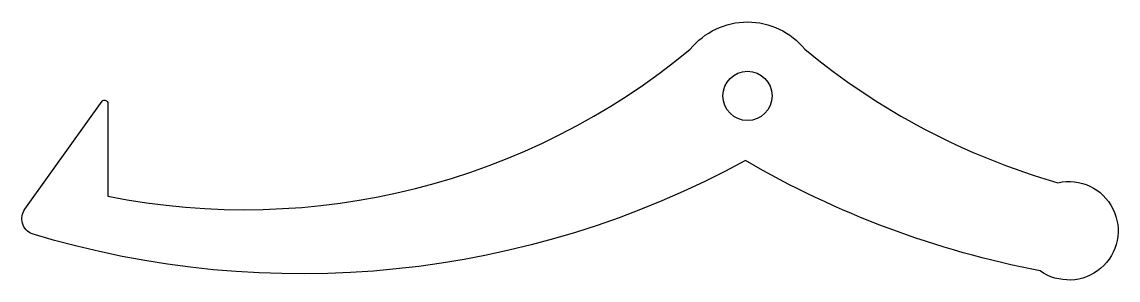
# Model space of a CAD drawing. Header units: millimetres. Extents: x -8.4 to 58.4, y -62.2 to -46.5.
import ezdxf

# ---------------------------------------------------------------- set-up
doc = ezdxf.new("R2010")
doc.units = ezdxf.units.MM
doc.layers.get('0').update_dxf_attribs({"linetype": 'CONTINUOUS'})

msp = doc.modelspace()

# ---------------------------------------------------------------- linework, layer by layer
msp.add_lwpolyline([(-3.137, -54.428), (-3.137, -57.058, 0.225725), (32.362, -48.12, -0.475542), (39.343, -48.12, 0.103397), (54.772, -56.243, -1.549176), (53.679, -61.6, -0.085279), (35.732, -54.897, -0.200751), (-7.755, -59.363, -0.483373), (-8.187, -57.856), (-6.5, -55.5), (-3.481, -51.282, -0.674954), (-3.137, -51.421)], format="xyb", close=True)
msp.add_circle((35.852, -50.961), 1.5)

doc.saveas('drawing.dxf')
